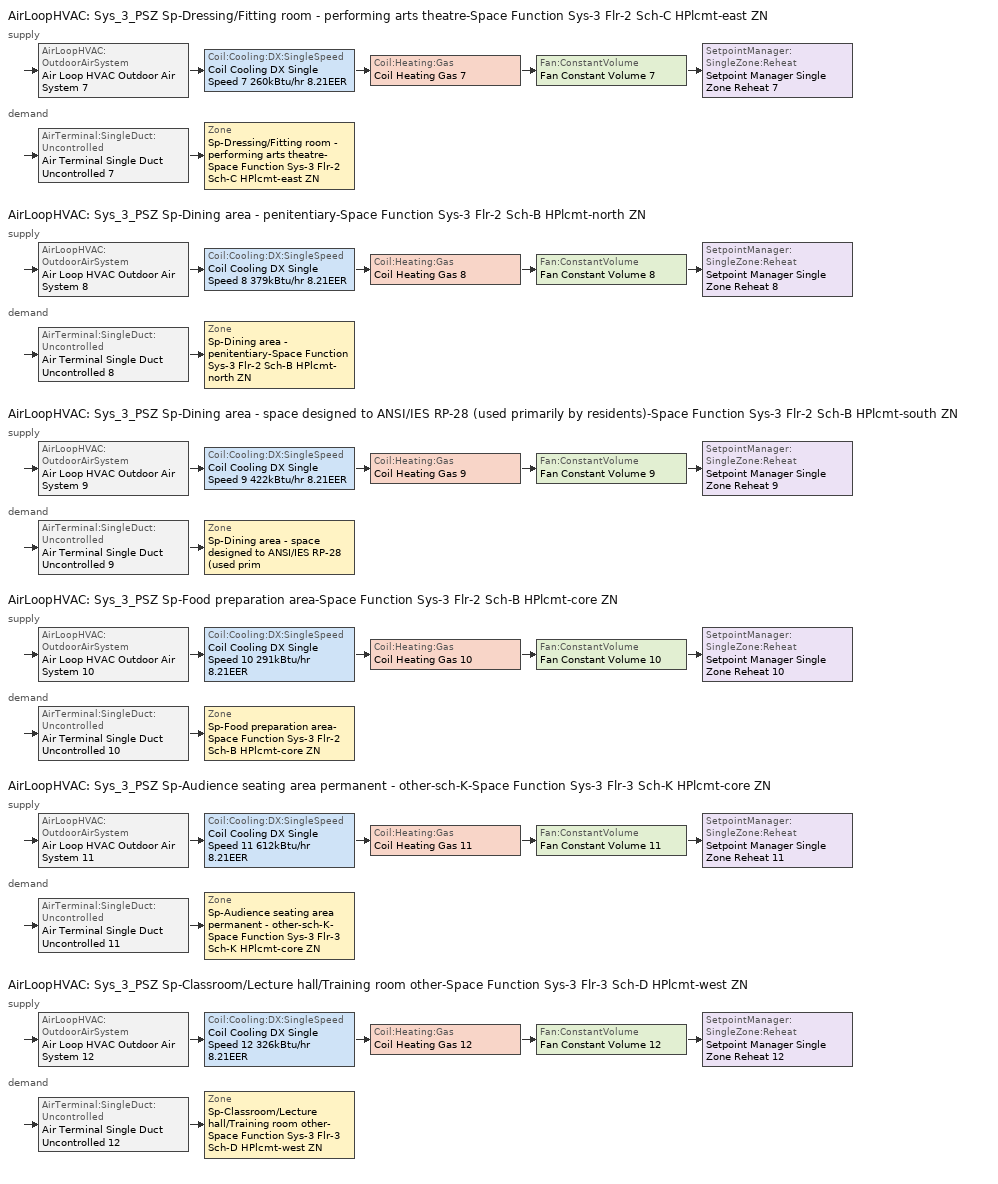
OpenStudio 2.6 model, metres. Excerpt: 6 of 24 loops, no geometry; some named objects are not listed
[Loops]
AirLoopHVAC 'Sys_3_PSZ Sp-Dressing/Fitting room - performing arts theatre-Space Function Sys-3 Flr-2 Sch-C HPlcmt-east ZN'
 supply: AirLoopHVAC:OutdoorAirSystem 'Air Loop HVAC Outdoor Air System 7' > Coil:Cooling:DX:SingleSpeed 'Coil Cooling DX Single Speed 7 260kBtu/hr 8.21EER' > Coil:Heating:Gas 'Coil Heating Gas 7' > Fan:ConstantVolume 'Fan Constant Volume 7' > SetpointManager:SingleZone:Reheat 'Setpoint Manager Single Zone Reheat 7'
 demand: AirTerminal:SingleDuct:Uncontrolled 'Air Terminal Single Duct Uncontrolled 7' > Zone 'Sp-Dressing/Fitting room - performing arts theatre-Space Function Sys-3 Flr-2 Sch-C HPlcmt-east ZN'
AirLoopHVAC 'Sys_3_PSZ Sp-Dining area - penitentiary-Space Function Sys-3 Flr-2 Sch-B HPlcmt-north ZN'
 supply: AirLoopHVAC:OutdoorAirSystem 'Air Loop HVAC Outdoor Air System 8' > Coil:Cooling:DX:SingleSpeed 'Coil Cooling DX Single Speed 8 379kBtu/hr 8.21EER' > Coil:Heating:Gas 'Coil Heating Gas 8' > Fan:ConstantVolume 'Fan Constant Volume 8' > SetpointManager:SingleZone:Reheat 'Setpoint Manager Single Zone Reheat 8'
 demand: AirTerminal:SingleDuct:Uncontrolled 'Air Terminal Single Duct Uncontrolled 8' > Zone 'Sp-Dining area - penitentiary-Space Function Sys-3 Flr-2 Sch-B HPlcmt-north ZN'
AirLoopHVAC 'Sys_3_PSZ Sp-Dining area - space designed to ANSI/IES RP-28 (used primarily by residents)-Space Function Sys-3 Flr-2 Sch-B HPlcmt-south ZN'
 supply: AirLoopHVAC:OutdoorAirSystem 'Air Loop HVAC Outdoor Air System 9' > Coil:Cooling:DX:SingleSpeed 'Coil Cooling DX Single Speed 9 422kBtu/hr 8.21EER' > Coil:Heating:Gas 'Coil Heating Gas 9' > Fan:ConstantVolume 'Fan Constant Volume 9' > SetpointManager:SingleZone:Reheat 'Setpoint Manager Single Zone Reheat 9'
 demand: AirTerminal:SingleDuct:Uncontrolled 'Air Terminal Single Duct Uncontrolled 9' > Zone 'Sp-Dining area - space designed to ANSI/IES RP-28 (used primarily by residents)-Space Function Sys-3 Flr-2 Sch-B HPlcmt-south ZN'
AirLoopHVAC 'Sys_3_PSZ Sp-Food preparation area-Space Function Sys-3 Flr-2 Sch-B HPlcmt-core ZN'
 supply: AirLoopHVAC:OutdoorAirSystem 'Air Loop HVAC Outdoor Air System 10' > Coil:Cooling:DX:SingleSpeed 'Coil Cooling DX Single Speed 10 291kBtu/hr 8.21EER' > Coil:Heating:Gas 'Coil Heating Gas 10' > Fan:ConstantVolume 'Fan Constant Volume 10' > SetpointManager:SingleZone:Reheat 'Setpoint Manager Single Zone Reheat 10'
 demand: AirTerminal:SingleDuct:Uncontrolled 'Air Terminal Single Duct Uncontrolled 10' > Zone 'Sp-Food preparation area-Space Function Sys-3 Flr-2 Sch-B HPlcmt-core ZN'
AirLoopHVAC 'Sys_3_PSZ Sp-Audience seating area permanent - other-sch-K-Space Function Sys-3 Flr-3 Sch-K HPlcmt-core ZN'
 supply: AirLoopHVAC:OutdoorAirSystem 'Air Loop HVAC Outdoor Air System 11' > Coil:Cooling:DX:SingleSpeed 'Coil Cooling DX Single Speed 11 612kBtu/hr 8.21EER' > Coil:Heating:Gas 'Coil Heating Gas 11' > Fan:ConstantVolume 'Fan Constant Volume 11' > SetpointManager:SingleZone:Reheat 'Setpoint Manager Single Zone Reheat 11'
 demand: AirTerminal:SingleDuct:Uncontrolled 'Air Terminal Single Duct Uncontrolled 11' > Zone 'Sp-Audience seating area permanent - other-sch-K-Space Function Sys-3 Flr-3 Sch-K HPlcmt-core ZN'
AirLoopHVAC 'Sys_3_PSZ Sp-Classroom/Lecture hall/Training room other-Space Function Sys-3 Flr-3 Sch-D HPlcmt-west ZN'
 supply: AirLoopHVAC:OutdoorAirSystem 'Air Loop HVAC Outdoor Air System 12' > Coil:Cooling:DX:SingleSpeed 'Coil Cooling DX Single Speed 12 326kBtu/hr 8.21EER' > Coil:Heating:Gas 'Coil Heating Gas 12' > Fan:ConstantVolume 'Fan Constant Volume 12' > SetpointManager:SingleZone:Reheat 'Setpoint Manager Single Zone Reheat 12'
 demand: AirTerminal:SingleDuct:Uncontrolled 'Air Terminal Single Duct Uncontrolled 12' > Zone 'Sp-Classroom/Lecture hall/Training room other-Space Function Sys-3 Flr-3 Sch-D HPlcmt-west ZN'
[Sizing:Zone] Zone Cooling Design Supply Air Temperature Input Method=SupplyAirTemperature; Zone Cooling Design Supply Air Temperature {C}=13; Zone Cooling Design Supply Air Temperature Difference {deltaC}=11.11; Zone Heating Design Supply Air Temperature Input Method=SupplyAirTemperature; Zone Heating Design Supply Air Temperature {C}=43; Zone Heating Design Supply Air Temperature Difference {deltaC}=11.11; Zone Cooling Design Supply Air Humidity Ratio {kg-H2O/kg-air}=0.0085; Zone Heating Design Supply Air Humidity Ratio {kg-H2O/kg-air}=0.008; Zone Heating Sizing Factor=1.3; Zone Cooling Sizing Factor=1.1; Cooling Design Air Flow Method=DesignDay; Heating Design Air Flow Method=DesignDay; Account for Dedicated Outdoor Air System=No; Dedicated Outdoor Air System Control Strategy=NeutralSupplyAir; Dedicated Outdoor Air Low Setpoint Temperature for Design {C}=autosize; Dedicated Outdoor Air High Setpoint Temperature for Design {C}=autosize
Sp-Dressing/Fitting room - performing arts theatre-Space Function Sys-3 Flr-2 Sch-C HPlcmt-east ZN; Sp-Dining area - penitentiary-Space Function Sys-3 Flr-2 Sch-B HPlcmt-north ZN; Sp-Dining area - space designed to ANSI/IES RP-28 (used primarily by residents)-Space Function Sys-3 Flr-2 Sch-B HPlcmt-south ZN; Sp-Food preparation area-Space Function Sys-3 Flr-2 Sch-B HPlcmt-core ZN; Sp-Audience seating area permanent - other-sch-K-Space Function Sys-3 Flr-3 Sch-K HPlcmt-core ZN; Sp-Classroom/Lecture hall/Training room other-Space Function Sys-3 Flr-3 Sch-D HPlcmt-west ZN
[Zone equipment]
Sp-Dressing/Fitting room - performing arts theatre-Space Function Sys-3 Flr-2 Sch-C HPlcmt-east ZN: Air Terminal Single Duct Uncontrolled 7, Zone HVAC Baseboard Convective Water 7
Sp-Dining area - penitentiary-Space Function Sys-3 Flr-2 Sch-B HPlcmt-north ZN: Air Terminal Single Duct Uncontrolled 8, Zone HVAC Baseboard Convective Water 8
Sp-Dining area - space designed to ANSI/IES RP-28 (used primarily by residents)-Space Function Sys-3 Flr-2 Sch-B HPlcmt-south ZN: Air Terminal Single Duct Uncontrolled 9, Zone HVAC Baseboard Convective Water 9
Sp-Food preparation area-Space Function Sys-3 Flr-2 Sch-B HPlcmt-core ZN: Air Terminal Single Duct Uncontrolled 10, Zone HVAC Baseboard Convective Water 10
Sp-Audience seating area permanent - other-sch-K-Space Function Sys-3 Flr-3 Sch-K HPlcmt-core ZN: Air Terminal Single Duct Uncontrolled 11, Zone HVAC Baseboard Convective Water 11
Sp-Classroom/Lecture hall/Training room other-Space Function Sys-3 Flr-3 Sch-D HPlcmt-west ZN: Air Terminal Single Duct Uncontrolled 12, Zone HVAC Baseboard Convective Water 12
[AirLoopHVAC] Design Supply Air Flow Rate {m3/s}=AutoSize
Name | Availability Schedule
Sys_3_PSZ Sp-Dressing/Fitting room - performing arts theatre-Space Function Sys-3 Flr-2 Sch-C HPlcmt-east ZN | Sys_3_PSZ Sp-Dressing/Fitting room - performing arts theatre-Space Function Sys-3 Flr-2 Sch-C HPlcmt-east ZN Occ Sch
Sys_3_PSZ Sp-Dining area - penitentiary-Space Function Sys-3 Flr-2 Sch-B HPlcmt-north ZN | Sys_3_PSZ Sp-Dining area - penitentiary-Space Function Sys-3 Flr-2 Sch-B HPlcmt-north ZN Occ Sch
Sys_3_PSZ Sp-Dining area - space designed to ANSI/IES RP-28 (used primarily by residents)-Space Function Sys-3 Flr-2 Sch-B HPlcmt-south ZN | Sys_3_PSZ Sp-Dining area - space designed to ANSI/IES RP-28 (used primarily by residents)-Space Function Sys-3 Flr-2 Sch-B HPlcmt-south ZN Occ Sch
Sys_3_PSZ Sp-Food preparation area-Space Function Sys-3 Flr-2 Sch-B HPlcmt-core ZN | Sys_3_PSZ Sp-Food preparation area-Space Function Sys-3 Flr-2 Sch-B HPlcmt-core ZN Occ Sch
Sys_3_PSZ Sp-Audience seating area permanent - other-sch-K-Space Function Sys-3 Flr-3 Sch-K HPlcmt-core ZN | Sys_3_PSZ Sp-Audience seating area permanent - other-sch-K-Space Function Sys-3 Flr-3 Sch-K HPlcmt-core ZN Occ Sch
Sys_3_PSZ Sp-Classroom/Lecture hall/Training room other-Space Function Sys-3 Flr-3 Sch-D HPlcmt-west ZN | Sys_3_PSZ Sp-Classroom/Lecture hall/Training room other-Space Function Sys-3 Flr-3 Sch-D HPlcmt-west ZN Occ Sch
[Sizing:System] Type of Load to Size On=Sensible; Design Outdoor Air Flow Rate {m3/s}=Autosize; Minimum System Air Flow Ratio=1; Preheat Design Temperature {C}=7; Preheat Design Humidity Ratio {kg-H2O/kg-Air}=0.008; Precool Design Temperature {C}=13; Precool Design Humidity Ratio {kg-H2O/kg-Air}=0.008; Central Cooling Design Supply Air Temperature {C}=13; Central Heating Design Supply Air Temperature {C}=43; Sizing Option=NonCoincident; 100% Outdoor Air in Cooling=No; 100% Outdoor Air in Heating=No; Central Cooling Design Supply Air Humidity Ratio {kg-H2O/kg-Air}=0.0085; Central Heating Design Supply Air Humidity Ratio {kg-H2O/kg-Air}=0.008; Cooling Design Air Flow Method=DesignDay; Cooling Design Air Flow Rate {m3/s}=0; Heating Design Air Flow Method=DesignDay; Heating Design Air Flow Rate {m3/s}=0; System Outdoor Air Method=ZoneSum; Zone Maximum Outdoor Air Fraction=1; Cooling Supply Air Flow Rate Per Floor Area {m3/s-m2}=0.00996765; Cooling Fraction of Autosized Cooling Supply Air Flow Rate=1; Cooling Supply Air Flow Rate Per Unit Cooling Capacity {m3/s-W}=3.94755e-05; Heating Supply Air Flow Rate Per Floor Area {m3/s-m2}=0.00996765; Heating Fraction of Autosized Heating Supply Air Flow Rate=1; Heating Fraction of Autosized Cooling Supply Air Flow Rate=1; Heating Supply Air Flow Rate Per Unit Heating Capacity {m3/s-W}=3.15882e-05; Cooling Design Capacity Method=CoolingDesignCapacity; Cooling Design Capacity {W}=autosize; Cooling Design Capacity Per Floor Area {W/m2}=234.7; Fraction of Autosized Cooling Design Capacity=1; Heating Design Capacity Method=HeatingDesignCapacity; Heating Design Capacity {W}=autosize; Heating Design Capacity Per Floor Area {W/m2}=157; Fraction of Autosized Heating Design Capacity=1; Central Cooling Capacity Control Method=OnOff
Sys_3_PSZ Sp-Dressing/Fitting room - performing arts theatre-Space Function Sys-3 Flr-2 Sch-C HPlcmt-east ZN; Sys_3_PSZ Sp-Dining area - penitentiary-Space Function Sys-3 Flr-2 Sch-B HPlcmt-north ZN; Sys_3_PSZ Sp-Dining area - space designed to ANSI/IES RP-28 (used primarily by residents)-Space Function Sys-3 Flr-2 Sch-B HPlcmt-south ZN; Sys_3_PSZ Sp-Food preparation area-Space Function Sys-3 Flr-2 Sch-B HPlcmt-core ZN; Sys_3_PSZ Sp-Audience seating area permanent - other-sch-K-Space Function Sys-3 Flr-3 Sch-K HPlcmt-core ZN; Sys_3_PSZ Sp-Classroom/Lecture hall/Training room other-Space Function Sys-3 Flr-3 Sch-D HPlcmt-west ZN
[Fan:ConstantVolume] Availability Schedule=Always On Discrete; Fan Efficiency=0.39975; Pressure Rise {Pa}=640; Maximum Flow Rate {m3/s}=AutoSize; Motor Efficiency=0.615
Fan Constant Volume 7; Fan Constant Volume 8; Fan Constant Volume 9; Fan Constant Volume 10; Fan Constant Volume 11; Fan Constant Volume 12
[Coil:Heating:Gas] Availability Schedule=Always On Discrete; Gas Burner Efficiency=0.81; Nominal Capacity {W}=AutoSize; Parasitic Electric Load {W}=0; Part Load Fraction Correlation Curve=FURNACE-EFFPLR-NECB2011; Parasitic Gas Load {W}=0
Coil Heating Gas 7; Coil Heating Gas 8; Coil Heating Gas 9; Coil Heating Gas 10; Coil Heating Gas 11; Coil Heating Gas 12
[Coil:Cooling:DX:SingleSpeed] Availability Schedule=Always On Discrete; Rated Total Cooling Capacity {W}=autosize; Rated Sensible Heat Ratio=autosize; Rated Air Flow Rate {m3/s}=autosize; Rated Evaporator Fan Power Per Volume Flow Rate {W/(m3/s)}=773.3; Total Cooling Capacity Function of Temperature Curve=DXCOOL-NECB2011-REF-CAPFT; Total Cooling Capacity Function of Flow Fraction Curve=DXCOOL-NECB2011-REF-CAPFFLOW; Energy Input Ratio Function of Temperature Curve=DXCOOL-NECB2011-REF-COOLEIRFT; Energy Input Ratio Function of Flow Fraction Curve=DXCOOL-NECB2011-REF-COOLEIRFFLOW; Part Load Fraction Correlation Curve=DXCOOL-NECB2011-REF-COOLPLFFPLR; Condenser Type=AirCooled; Evaporative Condenser Effectiveness=0; Evaporative Condenser Air Flow Rate {m3/s}=Autosize; Evaporative Condenser Pump Rated Power Consumption {W}=Autosize; Crankcase Heater Capacity {W}=0; Maximum Outdoor Dry-Bulb Temperature for Crankcase Heater Operation {C}=0; Basin Heater Capacity {W/K}=0; Basin Heater Setpoint Temperature {C}=10
Name | Rated COP {W/W}
Coil Cooling DX Single Speed 7 260kBtu/hr 8.21EER | 2.94225
Coil Cooling DX Single Speed 8 379kBtu/hr 8.21EER | 3.01912
Coil Cooling DX Single Speed 9 422kBtu/hr 8.21EER | 3.04642
Coil Cooling DX Single Speed 10 291kBtu/hr 8.21EER | 2.96206
Coil Cooling DX Single Speed 11 612kBtu/hr 8.21EER | 3.16913
Coil Cooling DX Single Speed 12 326kBtu/hr 8.21EER | 2.98494
[Controller:OutdoorAir] Minimum Outdoor Air Flow Rate {m3/s}=autosize; Maximum Outdoor Air Flow Rate {m3/s}=Autosize; Economizer Control Type=DifferentialEnthalpy; Economizer Control Action Type=ModulateFlow; Lockout Type=NoLockout; Minimum Limit Type=FixedMinimum; High Humidity Control=No
Name | Minimum Outdoor Air Schedule | Controller Mechanical Ventilation | Heat Recovery Bypass Control Type
Controller Outdoor Air 7 | Sys_3_PSZ Sp-Dressing/Fitting room - performing arts theatre-Space Function Sys-3 Flr-2 Sch-C HPlcmt-east ZN Occ Sch | Controller Mechanical Ventilation 7 | BypassWhenWithinEconomizerLimits
Controller Outdoor Air 8 | Sys_3_PSZ Sp-Dining area - penitentiary-Space Function Sys-3 Flr-2 Sch-B HPlcmt-north ZN Occ Sch | Controller Mechanical Ventilation 8 | BypassWhenOAFlowGreaterThanMinimum
Controller Outdoor Air 9 | Sys_3_PSZ Sp-Dining area - space designed to ANSI/IES RP-28 (used primarily by residents)-Space Function Sys-3 Flr-2 Sch-B HPlcmt-south ZN Occ Sch | Controller Mechanical Ventilation 9 | BypassWhenOAFlowGreaterThanMinimum
Controller Outdoor Air 10 | Sys_3_PSZ Sp-Food preparation area-Space Function Sys-3 Flr-2 Sch-B HPlcmt-core ZN Occ Sch | Controller Mechanical Ventilation 10 | BypassWhenOAFlowGreaterThanMinimum
Controller Outdoor Air 11 | Sys_3_PSZ Sp-Audience seating area permanent - other-sch-K-Space Function Sys-3 Flr-3 Sch-K HPlcmt-core ZN Occ Sch | Controller Mechanical Ventilation 11 | BypassWhenOAFlowGreaterThanMinimum
Controller Outdoor Air 12 | Sys_3_PSZ Sp-Classroom/Lecture hall/Training room other-Space Function Sys-3 Flr-3 Sch-D HPlcmt-west ZN Occ Sch | Controller Mechanical Ventilation 12 | BypassWhenOAFlowGreaterThanMinimum
[Controller:MechanicalVentilation] Availability Schedule=Always On Discrete; System Outdoor Air Method=ZoneSum
Controller Mechanical Ventilation 7; Controller Mechanical Ventilation 8; Controller Mechanical Ventilation 9; Controller Mechanical Ventilation 10; Controller Mechanical Ventilation 11; Controller Mechanical Ventilation 12
[AirLoopHVAC:OutdoorAirSystem]
Name | Controller
Air Loop HVAC Outdoor Air System 7 | Controller Outdoor Air 7
Air Loop HVAC Outdoor Air System 8 | Controller Outdoor Air 8
Air Loop HVAC Outdoor Air System 9 | Controller Outdoor Air 9
Air Loop HVAC Outdoor Air System 10 | Controller Outdoor Air 10
Air Loop HVAC Outdoor Air System 11 | Controller Outdoor Air 11
Air Loop HVAC Outdoor Air System 12 | Controller Outdoor Air 12
[SetpointManager:SingleZone:Reheat] Minimum Supply Air Temperature {C}=13; Maximum Supply Air Temperature {C}=43
Name | Control Zone
Setpoint Manager Single Zone Reheat 7 | Sp-Dressing/Fitting room - performing arts theatre-Space Function Sys-3 Flr-2 Sch-C HPlcmt-east ZN
Setpoint Manager Single Zone Reheat 8 | Sp-Dining area - penitentiary-Space Function Sys-3 Flr-2 Sch-B HPlcmt-north ZN
Setpoint Manager Single Zone Reheat 9 | Sp-Dining area - space designed to ANSI/IES RP-28 (used primarily by residents)-Space Function Sys-3 Flr-2 Sch-B HPlcmt-south ZN
Setpoint Manager Single Zone Reheat 10 | Sp-Food preparation area-Space Function Sys-3 Flr-2 Sch-B HPlcmt-core ZN
Setpoint Manager Single Zone Reheat 11 | Sp-Audience seating area permanent - other-sch-K-Space Function Sys-3 Flr-3 Sch-K HPlcmt-core ZN
Setpoint Manager Single Zone Reheat 12 | Sp-Classroom/Lecture hall/Training room other-Space Function Sys-3 Flr-3 Sch-D HPlcmt-west ZN
[AirTerminal:SingleDuct:Uncontrolled] Availability Schedule=Always On Discrete; Maximum Air Flow Rate {m3/s}=AutoSize
Air Terminal Single Duct Uncontrolled 7; Air Terminal Single Duct Uncontrolled 8; Air Terminal Single Duct Uncontrolled 9; Air Terminal Single Duct Uncontrolled 10; Air Terminal Single Duct Uncontrolled 11; Air Terminal Single Duct Uncontrolled 12
[HeatExchanger:AirToAir:SensibleAndLatent]
Sys_4_PSZ_Sp-Emergency vehicle garage-Space Function Sys-4 Flr-3 Sch-H HPlcmt-south ZN ERV: Availability Schedule=Always On Discrete; Nominal Supply Air Flow Rate {m3/s}=autosize; Sensible Effectiveness at 100% Heating Air Flow=0.5; Latent Effectiveness at 100% Heating Air Flow=0.5; Sensible Effectiveness at 75% Heating Air Flow=0.5; Latent Effectiveness at 75% Heating Air Flow=0.5; Sensible Effectiveness at 100% Cooling Air Flow=0.5; Latent Effectiveness at 100% Cooling Air Flow=0.5; Sensible Effectiveness at 75% Cooling Air Flow=0.5; Latent Effectiveness at 75% Cooling Air Flow=0.5; Nominal Electric Power {W}=5175.64; Supply Air Outlet Temperature Control=Yes; Heat Exchanger Type=Rotary; Frost Control Type=ExhaustOnly; Threshold Temperature {C}=-23.3; Initial Defrost Time Fraction=0.167; Rate of Defrost Time Fraction Increase {1/K}=1.44; Economizer Lockout=Yes
[SetpointManager:OutdoorAirPretreat] Minimum Setpoint Temperature {C}=-99; Maximum Setpoint Temperature {C}=99; Minimum Setpoint Humidity Ratio {kgWater/kgDryAir}=1e-05; Maximum Setpoint Humidity Ratio {kgWater/kgDryAir}=1
Setpoint Manager Outdoor Air Pretreat 1; Setpoint Manager Outdoor Air Pretreat 2; Setpoint Manager Outdoor Air Pretreat 3; Setpoint Manager Outdoor Air Pretreat 4; Setpoint Manager Outdoor Air Pretreat 5; Setpoint Manager Outdoor Air Pretreat 6; Setpoint Manager Outdoor Air Pretreat 7; Setpoint Manager Outdoor Air Pretreat 8; Setpoint Manager Outdoor Air Pretreat 9; Setpoint Manager Outdoor Air Pretreat 10; Setpoint Manager Outdoor Air Pretreat 11; Setpoint Manager Outdoor Air Pretreat 12; Setpoint Manager Outdoor Air Pretreat 13; Setpoint Manager Outdoor Air Pretreat 14; Setpoint Manager Outdoor Air Pretreat 15; Setpoint Manager Outdoor Air Pretreat 16; Setpoint Manager Outdoor Air Pretreat 17; Setpoint Manager Outdoor Air Pretreat 18
[AvailabilityManager:NightCycle] Control Type=CycleOnAny; Thermostat Tolerance {deltaC}=1; Cycling Run Time {s}=3600
Availability Manager Night Cycle 1; Availability Manager Night Cycle 2; Availability Manager Night Cycle 3; Availability Manager Night Cycle 4; Availability Manager Night Cycle 5; Availability Manager Night Cycle 6; Availability Manager Night Cycle 7; Availability Manager Night Cycle 8; Availability Manager Night Cycle 9; Availability Manager Night Cycle 10; Availability Manager Night Cycle 11; Availability Manager Night Cycle 12; Availability Manager Night Cycle 13; Availability Manager Night Cycle 14; Availability Manager Night Cycle 15; Availability Manager Night Cycle 16; Availability Manager Night Cycle 17; Availability Manager Night Cycle 18; Availability Manager Night Cycle 19; Availability Manager Night Cycle 20
[Schedule:Ruleset]
Name | Default Day Schedule | Summer Design Day Schedule | Winter Design Day Schedule
Sys_3_PSZ Sp-Audience seating area permanent - other-sch-K-Space Function Sys-3 Flr-3 Sch-K HPlcmt-core ZN Occ Sch | Sys_3_PSZ Sp-Audience seating area permanent - other-sch-K-Space Function Sys-3 Flr-3 Sch-K HPlcmt-core ZN Occ Sch Default | Sys_3_PSZ Sp-Audience seating area permanent - other-sch-K-Space Function Sys-3 Flr-3 Sch-K HPlcmt-core ZN Occ Sch Summer Design Day | Sys_3_PSZ Sp-Audience seating area permanent - other-sch-K-Space Function Sys-3 Flr-3 Sch-K HPlcmt-core ZN Occ Sch Winter Design Day
Sys_3_PSZ Sp-Classroom/Lecture hall/Training room other-Space Function Sys-3 Flr-3 Sch-D HPlcmt-west ZN Occ Sch | Sys_3_PSZ Sp-Classroom/Lecture hall/Training room other-Space Function Sys-3 Flr-3 Sch-D HPlcmt-west ZN Occ Sch Default | Sys_3_PSZ Sp-Classroom/Lecture hall/Training room other-Space Function Sys-3 Flr-3 Sch-D HPlcmt-west ZN Occ Sch Summer Design Day | Sys_3_PSZ Sp-Classroom/Lecture hall/Training room other-Space Function Sys-3 Flr-3 Sch-D HPlcmt-west ZN Occ Sch Winter Design Day
Sys_3_PSZ Sp-Dining area - penitentiary-Space Function Sys-3 Flr-2 Sch-B HPlcmt-north ZN Occ Sch | Sys_3_PSZ Sp-Dining area - penitentiary-Space Function Sys-3 Flr-2 Sch-B HPlcmt-north ZN Occ Sch Default | Sys_3_PSZ Sp-Dining area - penitentiary-Space Function Sys-3 Flr-2 Sch-B HPlcmt-north ZN Occ Sch Summer Design Day | Sys_3_PSZ Sp-Dining area - penitentiary-Space Function Sys-3 Flr-2 Sch-B HPlcmt-north ZN Occ Sch Winter Design Day
Sys_3_PSZ Sp-Dining area - space designed to ANSI/IES RP-28 (used primarily by residents)-Space Function Sys-3 Flr-2 Sch-B HPlcmt-south ZN Occ Sch | Sys_3_PSZ Sp-Dining area - space designed to ANSI/IES RP-28 (used primarily by residents)-Space Function Sys-3 Flr-2 Sch-B HPlcmt-south ZN Occ Sch Default | Sys_3_PSZ Sp-Dining area - space designed to ANSI/IES RP-28 (used primarily by residents)-Space Function Sys-3 Flr-2 Sch-B HPlcmt-south ZN Occ Sch Summer Design Day | Sys_3_PSZ Sp-Dining area - space designed to ANSI/IES RP-28 (used primarily by residents)-Space Function Sys-3 Flr-2 Sch-B HPlcmt-south ZN Occ Sch Winter Design Day
Sys_3_PSZ Sp-Dressing/Fitting room - performing arts theatre-Space Function Sys-3 Flr-2 Sch-C HPlcmt-east ZN Occ Sch | Sys_3_PSZ Sp-Dressing/Fitting room - performing arts theatre-Space Function Sys-3 Flr-2 Sch-C HPlcmt-east ZN Occ Sch Default | Sys_3_PSZ Sp-Dressing/Fitting room - performing arts theatre-Space Function Sys-3 Flr-2 Sch-C HPlcmt-east ZN Occ Sch Summer Design Day | Sys_3_PSZ Sp-Dressing/Fitting room - performing arts theatre-Space Function Sys-3 Flr-2 Sch-C HPlcmt-east ZN Occ Sch Winter Design Day
Sys_3_PSZ Sp-Food preparation area-Space Function Sys-3 Flr-2 Sch-B HPlcmt-core ZN Occ Sch | Sys_3_PSZ Sp-Food preparation area-Space Function Sys-3 Flr-2 Sch-B HPlcmt-core ZN Occ Sch Default | Sys_3_PSZ Sp-Food preparation area-Space Function Sys-3 Flr-2 Sch-B HPlcmt-core ZN Occ Sch Summer Design Day | Sys_3_PSZ Sp-Food preparation area-Space Function Sys-3 Flr-2 Sch-B HPlcmt-core ZN Occ Sch Winter Design Day
[Schedule:Day]
Sys_3_PSZ Sp-Audience seating area permanent - other-sch-K-Space Function Sys-3 Flr-3 Sch-K HPlcmt-core ZN Occ Sch Default; Sys_3_PSZ Sp-Audience seating area permanent - other-sch-K-Space Function Sys-3 Flr-3 Sch-K HPlcmt-core ZN Occ Sch Winter Design Day; Sys_3_PSZ Sp-Audience seating area permanent - other-sch-K-Space Function Sys-3 Flr-3 Sch-K HPlcmt-core ZN Occ Sch Summer Design Day; Sys_3_PSZ Sp-Classroom/Lecture hall/Training room other-Space Function Sys-3 Flr-3 Sch-D HPlcmt-west ZN Occ Sch Default; Sys_3_PSZ Sp-Classroom/Lecture hall/Training room other-Space Function Sys-3 Flr-3 Sch-D HPlcmt-west ZN Occ Sch Winter Design Day; Sys_3_PSZ Sp-Classroom/Lecture hall/Training room other-Space Function Sys-3 Flr-3 Sch-D HPlcmt-west ZN Occ Sch Summer Design Day; Sys_3_PSZ Sp-Dining area - penitentiary-Space Function Sys-3 Flr-2 Sch-B HPlcmt-north ZN Occ Sch Default; Sys_3_PSZ Sp-Dining area - penitentiary-Space Function Sys-3 Flr-2 Sch-B HPlcmt-north ZN Occ Sch Winter Design Day; Sys_3_PSZ Sp-Dining area - penitentiary-Space Function Sys-3 Flr-2 Sch-B HPlcmt-north ZN Occ Sch Summer Design Day; Sys_3_PSZ Sp-Dining area - space designed to ANSI/IES RP-28 (used primarily by residents)-Space Function Sys-3 Flr-2 Sch-B HPlcmt-south ZN Occ Sch Default; Sys_3_PSZ Sp-Dining area - space designed to ANSI/IES RP-28 (used primarily by residents)-Space Function Sys-3 Flr-2 Sch-B HPlcmt-south ZN Occ Sch Winter Design Day; Sys_3_PSZ Sp-Dining area - space designed to ANSI/IES RP-28 (used primarily by residents)-Space Function Sys-3 Flr-2 Sch-B HPlcmt-south ZN Occ Sch Summer Design Day; Sys_3_PSZ Sp-Dressing/Fitting room - performing arts theatre-Space Function Sys-3 Flr-2 Sch-C HPlcmt-east ZN Occ Sch Default; Sys_3_PSZ Sp-Dressing/Fitting room - performing arts theatre-Space Function Sys-3 Flr-2 Sch-C HPlcmt-east ZN Occ Sch Winter Design Day; Sys_3_PSZ Sp-Dressing/Fitting room - performing arts theatre-Space Function Sys-3 Flr-2 Sch-C HPlcmt-east ZN Occ Sch Summer Design Day; Sys_3_PSZ Sp-Food preparation area-Space Function Sys-3 Flr-2 Sch-B HPlcmt-core ZN Occ Sch Default; Sys_3_PSZ Sp-Food preparation area-Space Function Sys-3 Flr-2 Sch-B HPlcmt-core ZN Occ Sch Winter Design Day; Sys_3_PSZ Sp-Food preparation area-Space Function Sys-3 Flr-2 Sch-B HPlcmt-core ZN Occ Sch Summer Design Day: 24, 0, 1
Sys_3_PSZ Sp-Audience seating area permanent - other-sch-K-Space Function Sys-3 Flr-3 Sch-K HPlcmt-core ZN Occ Sch Monday; Sys_3_PSZ Sp-Audience seating area permanent - other-sch-K-Space Function Sys-3 Flr-3 Sch-K HPlcmt-core ZN Occ Sch Tuesday; Sys_3_PSZ Sp-Audience seating area permanent - other-sch-K-Space Function Sys-3 Flr-3 Sch-K HPlcmt-core ZN Occ Sch Wednesday; Sys_3_PSZ Sp-Audience seating area permanent - other-sch-K-Space Function Sys-3 Flr-3 Sch-K HPlcmt-core ZN Occ Sch Thursday; Sys_3_PSZ Sp-Audience seating area permanent - other-sch-K-Space Function Sys-3 Flr-3 Sch-K HPlcmt-core ZN Occ Sch Friday; Sys_3_PSZ Sp-Audience seating area permanent - other-sch-K-Space Function Sys-3 Flr-3 Sch-K HPlcmt-core ZN Occ Sch Saturday; Sys_3_PSZ Sp-Audience seating area permanent - other-sch-K-Space Function Sys-3 Flr-3 Sch-K HPlcmt-core ZN Occ Sch Sunday: 6, 0, 0, 20, 0, 1, 24, 0, 0
Sys_3_PSZ Sp-Classroom/Lecture hall/Training room other-Space Function Sys-3 Flr-3 Sch-D HPlcmt-west ZN Occ Sch Monday; Sys_3_PSZ Sp-Classroom/Lecture hall/Training room other-Space Function Sys-3 Flr-3 Sch-D HPlcmt-west ZN Occ Sch Tuesday; Sys_3_PSZ Sp-Classroom/Lecture hall/Training room other-Space Function Sys-3 Flr-3 Sch-D HPlcmt-west ZN Occ Sch Wednesday; Sys_3_PSZ Sp-Classroom/Lecture hall/Training room other-Space Function Sys-3 Flr-3 Sch-D HPlcmt-west ZN Occ Sch Thursday; Sys_3_PSZ Sp-Classroom/Lecture hall/Training room other-Space Function Sys-3 Flr-3 Sch-D HPlcmt-west ZN Occ Sch Friday: 9, 0, 0, 18, 0, 1, 19, 0, 0, 22, 0, 1, 24, 0, 0
Sys_3_PSZ Sp-Classroom/Lecture hall/Training room other-Space Function Sys-3 Flr-3 Sch-D HPlcmt-west ZN Occ Sch Saturday; Sys_3_PSZ Sp-Classroom/Lecture hall/Training room other-Space Function Sys-3 Flr-3 Sch-D HPlcmt-west ZN Occ Sch Sunday: 24, 0, 0
Sys_3_PSZ Sp-Dining area - penitentiary-Space Function Sys-3 Flr-2 Sch-B HPlcmt-north ZN Occ Sch Monday; Sys_3_PSZ Sp-Dining area - penitentiary-Space Function Sys-3 Flr-2 Sch-B HPlcmt-north ZN Occ Sch Tuesday; Sys_3_PSZ Sp-Dining area - penitentiary-Space Function Sys-3 Flr-2 Sch-B HPlcmt-north ZN Occ Sch Wednesday; Sys_3_PSZ Sp-Dining area - penitentiary-Space Function Sys-3 Flr-2 Sch-B HPlcmt-north ZN Occ Sch Thursday; Sys_3_PSZ Sp-Dining area - penitentiary-Space Function Sys-3 Flr-2 Sch-B HPlcmt-north ZN Occ Sch Friday; Sys_3_PSZ Sp-Dining area - space designed to ANSI/IES RP-28 (used primarily by residents)-Space Function Sys-3 Flr-2 Sch-B HPlcmt-south ZN Occ Sch Monday; Sys_3_PSZ Sp-Dining area - space designed to ANSI/IES RP-28 (used primarily by residents)-Space Function Sys-3 Flr-2 Sch-B HPlcmt-south ZN Occ Sch Tuesday; Sys_3_PSZ Sp-Dining area - space designed to ANSI/IES RP-28 (used primarily by residents)-Space Function Sys-3 Flr-2 Sch-B HPlcmt-south ZN Occ Sch Wednesday; Sys_3_PSZ Sp-Dining area - space designed to ANSI/IES RP-28 (used primarily by residents)-Space Function Sys-3 Flr-2 Sch-B HPlcmt-south ZN Occ Sch Thursday; Sys_3_PSZ Sp-Dining area - space designed to ANSI/IES RP-28 (used primarily by residents)-Space Function Sys-3 Flr-2 Sch-B HPlcmt-south ZN Occ Sch Friday; Sys_3_PSZ Sp-Food preparation area-Space Function Sys-3 Flr-2 Sch-B HPlcmt-core ZN Occ Sch Monday; Sys_3_PSZ Sp-Food preparation area-Space Function Sys-3 Flr-2 Sch-B HPlcmt-core ZN Occ Sch Tuesday; Sys_3_PSZ Sp-Food preparation area-Space Function Sys-3 Flr-2 Sch-B HPlcmt-core ZN Occ Sch Wednesday; Sys_3_PSZ Sp-Food preparation area-Space Function Sys-3 Flr-2 Sch-B HPlcmt-core ZN Occ Sch Thursday; Sys_3_PSZ Sp-Food preparation area-Space Function Sys-3 Flr-2 Sch-B HPlcmt-core ZN Occ Sch Friday: 1, 0, 1, 10, 0, 0, 24, 0, 1
Sys_3_PSZ Sp-Dining area - penitentiary-Space Function Sys-3 Flr-2 Sch-B HPlcmt-north ZN Occ Sch Saturday; Sys_3_PSZ Sp-Dining area - space designed to ANSI/IES RP-28 (used primarily by residents)-Space Function Sys-3 Flr-2 Sch-B HPlcmt-south ZN Occ Sch Saturday; Sys_3_PSZ Sp-Food preparation area-Space Function Sys-3 Flr-2 Sch-B HPlcmt-core ZN Occ Sch Saturday: 2, 0, 1, 10, 0, 0, 24, 0, 1
Sys_3_PSZ Sp-Dining area - penitentiary-Space Function Sys-3 Flr-2 Sch-B HPlcmt-north ZN Occ Sch Sunday; Sys_3_PSZ Sp-Dining area - space designed to ANSI/IES RP-28 (used primarily by residents)-Space Function Sys-3 Flr-2 Sch-B HPlcmt-south ZN Occ Sch Sunday; Sys_3_PSZ Sp-Food preparation area-Space Function Sys-3 Flr-2 Sch-B HPlcmt-core ZN Occ Sch Sunday: 1, 0, 0, 2, 0, 1, 11, 0, 0, 23, 0, 1, 24, 0, 0
Sys_3_PSZ Sp-Dressing/Fitting room - performing arts theatre-Space Function Sys-3 Flr-2 Sch-C HPlcmt-east ZN Occ Sch Monday; Sys_3_PSZ Sp-Dressing/Fitting room - performing arts theatre-Space Function Sys-3 Flr-2 Sch-C HPlcmt-east ZN Occ Sch Tuesday; Sys_3_PSZ Sp-Dressing/Fitting room - performing arts theatre-Space Function Sys-3 Flr-2 Sch-C HPlcmt-east ZN Occ Sch Wednesday; Sys_3_PSZ Sp-Dressing/Fitting room - performing arts theatre-Space Function Sys-3 Flr-2 Sch-C HPlcmt-east ZN Occ Sch Thursday; Sys_3_PSZ Sp-Dressing/Fitting room - performing arts theatre-Space Function Sys-3 Flr-2 Sch-C HPlcmt-east ZN Occ Sch Friday; Sys_3_PSZ Sp-Dressing/Fitting room - performing arts theatre-Space Function Sys-3 Flr-2 Sch-C HPlcmt-east ZN Occ Sch Saturday: 9, 0, 0, 21, 0, 1, 24, 0, 0
Sys_3_PSZ Sp-Dressing/Fitting room - performing arts theatre-Space Function Sys-3 Flr-2 Sch-C HPlcmt-east ZN Occ Sch Sunday: 9, 0, 0, 19, 0, 1, 24, 0, 0
[Schedule:Rule] Date Specification Type=DateRange; Start Month=1; Start Day=1; End Month=12
Name | Schedule Ruleset | Rule Order | Day Schedule | Apply Monday | End Day | Apply Tuesday | Apply Wednesday | Apply Thursday | Apply Friday | Apply Saturday | Apply Sunday
Sys_3_PSZ Sp-Audience seating area permanent - other-sch-K-Space Function Sys-3 Flr-3 Sch-K HPlcmt-core ZN Occ Sch Monday Rule | Sys_3_PSZ Sp-Audience seating area permanent - other-sch-K-Space Function Sys-3 Flr-3 Sch-K HPlcmt-core ZN Occ Sch | 6 | Sys_3_PSZ Sp-Audience seating area permanent - other-sch-K-Space Function Sys-3 Flr-3 Sch-K HPlcmt-core ZN Occ Sch Monday | Yes | 25
Sys_3_PSZ Sp-Audience seating area permanent - other-sch-K-Space Function Sys-3 Flr-3 Sch-K HPlcmt-core ZN Occ Sch Tuesday Rule | Sys_3_PSZ Sp-Audience seating area permanent - other-sch-K-Space Function Sys-3 Flr-3 Sch-K HPlcmt-core ZN Occ Sch | 5 | Sys_3_PSZ Sp-Audience seating area permanent - other-sch-K-Space Function Sys-3 Flr-3 Sch-K HPlcmt-core ZN Occ Sch Tuesday |  | 26 | Yes
Sys_3_PSZ Sp-Audience seating area permanent - other-sch-K-Space Function Sys-3 Flr-3 Sch-K HPlcmt-core ZN Occ Sch Wednesday Rule | Sys_3_PSZ Sp-Audience seating area permanent - other-sch-K-Space Function Sys-3 Flr-3 Sch-K HPlcmt-core ZN Occ Sch | 4 | Sys_3_PSZ Sp-Audience seating area permanent - other-sch-K-Space Function Sys-3 Flr-3 Sch-K HPlcmt-core ZN Occ Sch Wednesday |  | 27 |  | Yes
Sys_3_PSZ Sp-Audience seating area permanent - other-sch-K-Space Function Sys-3 Flr-3 Sch-K HPlcmt-core ZN Occ Sch Thursday Rule | Sys_3_PSZ Sp-Audience seating area permanent - other-sch-K-Space Function Sys-3 Flr-3 Sch-K HPlcmt-core ZN Occ Sch | 3 | Sys_3_PSZ Sp-Audience seating area permanent - other-sch-K-Space Function Sys-3 Flr-3 Sch-K HPlcmt-core ZN Occ Sch Thursday |  | 28 |  |  | Yes
Sys_3_PSZ Sp-Audience seating area permanent - other-sch-K-Space Function Sys-3 Flr-3 Sch-K HPlcmt-core ZN Occ Sch Friday Rule | Sys_3_PSZ Sp-Audience seating area permanent - other-sch-K-Space Function Sys-3 Flr-3 Sch-K HPlcmt-core ZN Occ Sch | 2 | Sys_3_PSZ Sp-Audience seating area permanent - other-sch-K-Space Function Sys-3 Flr-3 Sch-K HPlcmt-core ZN Occ Sch Friday |  | 29 |  |  |  | Yes
Sys_3_PSZ Sp-Audience seating area permanent - other-sch-K-Space Function Sys-3 Flr-3 Sch-K HPlcmt-core ZN Occ Sch Saturday Rule | Sys_3_PSZ Sp-Audience seating area permanent - other-sch-K-Space Function Sys-3 Flr-3 Sch-K HPlcmt-core ZN Occ Sch | 1 | Sys_3_PSZ Sp-Audience seating area permanent - other-sch-K-Space Function Sys-3 Flr-3 Sch-K HPlcmt-core ZN Occ Sch Saturday |  | 30 |  |  |  |  | Yes
Sys_3_PSZ Sp-Audience seating area permanent - other-sch-K-Space Function Sys-3 Flr-3 Sch-K HPlcmt-core ZN Occ Sch Sunday Rule | Sys_3_PSZ Sp-Audience seating area permanent - other-sch-K-Space Function Sys-3 Flr-3 Sch-K HPlcmt-core ZN Occ Sch | 0 | Sys_3_PSZ Sp-Audience seating area permanent - other-sch-K-Space Function Sys-3 Flr-3 Sch-K HPlcmt-core ZN Occ Sch Sunday |  | 31 |  |  |  |  |  | Yes
Sys_3_PSZ Sp-Classroom/Lecture hall/Training room other-Space Function Sys-3 Flr-3 Sch-D HPlcmt-west ZN Occ Sch Monday Rule | Sys_3_PSZ Sp-Classroom/Lecture hall/Training room other-Space Function Sys-3 Flr-3 Sch-D HPlcmt-west ZN Occ Sch | 6 | Sys_3_PSZ Sp-Classroom/Lecture hall/Training room other-Space Function Sys-3 Flr-3 Sch-D HPlcmt-west ZN Occ Sch Monday | Yes | 25
Sys_3_PSZ Sp-Classroom/Lecture hall/Training room other-Space Function Sys-3 Flr-3 Sch-D HPlcmt-west ZN Occ Sch Tuesday Rule | Sys_3_PSZ Sp-Classroom/Lecture hall/Training room other-Space Function Sys-3 Flr-3 Sch-D HPlcmt-west ZN Occ Sch | 5 | Sys_3_PSZ Sp-Classroom/Lecture hall/Training room other-Space Function Sys-3 Flr-3 Sch-D HPlcmt-west ZN Occ Sch Tuesday |  | 26 | Yes
Sys_3_PSZ Sp-Classroom/Lecture hall/Training room other-Space Function Sys-3 Flr-3 Sch-D HPlcmt-west ZN Occ Sch Wednesday Rule | Sys_3_PSZ Sp-Classroom/Lecture hall/Training room other-Space Function Sys-3 Flr-3 Sch-D HPlcmt-west ZN Occ Sch | 4 | Sys_3_PSZ Sp-Classroom/Lecture hall/Training room other-Space Function Sys-3 Flr-3 Sch-D HPlcmt-west ZN Occ Sch Wednesday |  | 27 |  | Yes
Sys_3_PSZ Sp-Classroom/Lecture hall/Training room other-Space Function Sys-3 Flr-3 Sch-D HPlcmt-west ZN Occ Sch Thursday Rule | Sys_3_PSZ Sp-Classroom/Lecture hall/Training room other-Space Function Sys-3 Flr-3 Sch-D HPlcmt-west ZN Occ Sch | 3 | Sys_3_PSZ Sp-Classroom/Lecture hall/Training room other-Space Function Sys-3 Flr-3 Sch-D HPlcmt-west ZN Occ Sch Thursday |  | 28 |  |  | Yes
Sys_3_PSZ Sp-Classroom/Lecture hall/Training room other-Space Function Sys-3 Flr-3 Sch-D HPlcmt-west ZN Occ Sch Friday Rule | Sys_3_PSZ Sp-Classroom/Lecture hall/Training room other-Space Function Sys-3 Flr-3 Sch-D HPlcmt-west ZN Occ Sch | 2 | Sys_3_PSZ Sp-Classroom/Lecture hall/Training room other-Space Function Sys-3 Flr-3 Sch-D HPlcmt-west ZN Occ Sch Friday |  | 29 |  |  |  | Yes
Sys_3_PSZ Sp-Classroom/Lecture hall/Training room other-Space Function Sys-3 Flr-3 Sch-D HPlcmt-west ZN Occ Sch Saturday Rule | Sys_3_PSZ Sp-Classroom/Lecture hall/Training room other-Space Function Sys-3 Flr-3 Sch-D HPlcmt-west ZN Occ Sch | 1 | Sys_3_PSZ Sp-Classroom/Lecture hall/Training room other-Space Function Sys-3 Flr-3 Sch-D HPlcmt-west ZN Occ Sch Saturday |  | 30 |  |  |  |  | Yes
Sys_3_PSZ Sp-Classroom/Lecture hall/Training room other-Space Function Sys-3 Flr-3 Sch-D HPlcmt-west ZN Occ Sch Sunday Rule | Sys_3_PSZ Sp-Classroom/Lecture hall/Training room other-Space Function Sys-3 Flr-3 Sch-D HPlcmt-west ZN Occ Sch | 0 | Sys_3_PSZ Sp-Classroom/Lecture hall/Training room other-Space Function Sys-3 Flr-3 Sch-D HPlcmt-west ZN Occ Sch Sunday |  | 31 |  |  |  |  |  | Yes
Sys_3_PSZ Sp-Dining area - penitentiary-Space Function Sys-3 Flr-2 Sch-B HPlcmt-north ZN Occ Sch Monday Rule | Sys_3_PSZ Sp-Dining area - penitentiary-Space Function Sys-3 Flr-2 Sch-B HPlcmt-north ZN Occ Sch | 6 | Sys_3_PSZ Sp-Dining area - penitentiary-Space Function Sys-3 Flr-2 Sch-B HPlcmt-north ZN Occ Sch Monday | Yes | 25
Sys_3_PSZ Sp-Dining area - penitentiary-Space Function Sys-3 Flr-2 Sch-B HPlcmt-north ZN Occ Sch Tuesday Rule | Sys_3_PSZ Sp-Dining area - penitentiary-Space Function Sys-3 Flr-2 Sch-B HPlcmt-north ZN Occ Sch | 5 | Sys_3_PSZ Sp-Dining area - penitentiary-Space Function Sys-3 Flr-2 Sch-B HPlcmt-north ZN Occ Sch Tuesday |  | 26 | Yes
Sys_3_PSZ Sp-Dining area - penitentiary-Space Function Sys-3 Flr-2 Sch-B HPlcmt-north ZN Occ Sch Wednesday Rule | Sys_3_PSZ Sp-Dining area - penitentiary-Space Function Sys-3 Flr-2 Sch-B HPlcmt-north ZN Occ Sch | 4 | Sys_3_PSZ Sp-Dining area - penitentiary-Space Function Sys-3 Flr-2 Sch-B HPlcmt-north ZN Occ Sch Wednesday |  | 27 |  | Yes
Sys_3_PSZ Sp-Dining area - penitentiary-Space Function Sys-3 Flr-2 Sch-B HPlcmt-north ZN Occ Sch Thursday Rule | Sys_3_PSZ Sp-Dining area - penitentiary-Space Function Sys-3 Flr-2 Sch-B HPlcmt-north ZN Occ Sch | 3 | Sys_3_PSZ Sp-Dining area - penitentiary-Space Function Sys-3 Flr-2 Sch-B HPlcmt-north ZN Occ Sch Thursday |  | 28 |  |  | Yes
Sys_3_PSZ Sp-Dining area - penitentiary-Space Function Sys-3 Flr-2 Sch-B HPlcmt-north ZN Occ Sch Friday Rule | Sys_3_PSZ Sp-Dining area - penitentiary-Space Function Sys-3 Flr-2 Sch-B HPlcmt-north ZN Occ Sch | 2 | Sys_3_PSZ Sp-Dining area - penitentiary-Space Function Sys-3 Flr-2 Sch-B HPlcmt-north ZN Occ Sch Friday |  | 29 |  |  |  | Yes
Sys_3_PSZ Sp-Dining area - penitentiary-Space Function Sys-3 Flr-2 Sch-B HPlcmt-north ZN Occ Sch Saturday Rule | Sys_3_PSZ Sp-Dining area - penitentiary-Space Function Sys-3 Flr-2 Sch-B HPlcmt-north ZN Occ Sch | 1 | Sys_3_PSZ Sp-Dining area - penitentiary-Space Function Sys-3 Flr-2 Sch-B HPlcmt-north ZN Occ Sch Saturday |  | 30 |  |  |  |  | Yes
Sys_3_PSZ Sp-Dining area - penitentiary-Space Function Sys-3 Flr-2 Sch-B HPlcmt-north ZN Occ Sch Sunday Rule | Sys_3_PSZ Sp-Dining area - penitentiary-Space Function Sys-3 Flr-2 Sch-B HPlcmt-north ZN Occ Sch | 0 | Sys_3_PSZ Sp-Dining area - penitentiary-Space Function Sys-3 Flr-2 Sch-B HPlcmt-north ZN Occ Sch Sunday |  | 31 |  |  |  |  |  | Yes
Sys_3_PSZ Sp-Dining area - space designed to ANSI/IES RP-28 (used primarily by residents)-Space Function Sys-3 Flr-2 Sch-B HPlcmt-south ZN Occ Sch Monday Rule | Sys_3_PSZ Sp-Dining area - space designed to ANSI/IES RP-28 (used primarily by residents)-Space Function Sys-3 Flr-2 Sch-B HPlcmt-south ZN Occ Sch | 6 | Sys_3_PSZ Sp-Dining area - space designed to ANSI/IES RP-28 (used primarily by residents)-Space Function Sys-3 Flr-2 Sch-B HPlcmt-south ZN Occ Sch Monday | Yes | 25
Sys_3_PSZ Sp-Dining area - space designed to ANSI/IES RP-28 (used primarily by residents)-Space Function Sys-3 Flr-2 Sch-B HPlcmt-south ZN Occ Sch Tuesday Rule | Sys_3_PSZ Sp-Dining area - space designed to ANSI/IES RP-28 (used primarily by residents)-Space Function Sys-3 Flr-2 Sch-B HPlcmt-south ZN Occ Sch | 5 | Sys_3_PSZ Sp-Dining area - space designed to ANSI/IES RP-28 (used primarily by residents)-Space Function Sys-3 Flr-2 Sch-B HPlcmt-south ZN Occ Sch Tuesday |  | 26 | Yes
Sys_3_PSZ Sp-Dining area - space designed to ANSI/IES RP-28 (used primarily by residents)-Space Function Sys-3 Flr-2 Sch-B HPlcmt-south ZN Occ Sch Wednesday Rule | Sys_3_PSZ Sp-Dining area - space designed to ANSI/IES RP-28 (used primarily by residents)-Space Function Sys-3 Flr-2 Sch-B HPlcmt-south ZN Occ Sch | 4 | Sys_3_PSZ Sp-Dining area - space designed to ANSI/IES RP-28 (used primarily by residents)-Space Function Sys-3 Flr-2 Sch-B HPlcmt-south ZN Occ Sch Wednesday |  | 27 |  | Yes
Sys_3_PSZ Sp-Dining area - space designed to ANSI/IES RP-28 (used primarily by residents)-Space Function Sys-3 Flr-2 Sch-B HPlcmt-south ZN Occ Sch Thursday Rule | Sys_3_PSZ Sp-Dining area - space designed to ANSI/IES RP-28 (used primarily by residents)-Space Function Sys-3 Flr-2 Sch-B HPlcmt-south ZN Occ Sch | 3 | Sys_3_PSZ Sp-Dining area - space designed to ANSI/IES RP-28 (used primarily by residents)-Space Function Sys-3 Flr-2 Sch-B HPlcmt-south ZN Occ Sch Thursday |  | 28 |  |  | Yes
Sys_3_PSZ Sp-Dining area - space designed to ANSI/IES RP-28 (used primarily by residents)-Space Function Sys-3 Flr-2 Sch-B HPlcmt-south ZN Occ Sch Friday Rule | Sys_3_PSZ Sp-Dining area - space designed to ANSI/IES RP-28 (used primarily by residents)-Space Function Sys-3 Flr-2 Sch-B HPlcmt-south ZN Occ Sch | 2 | Sys_3_PSZ Sp-Dining area - space designed to ANSI/IES RP-28 (used primarily by residents)-Space Function Sys-3 Flr-2 Sch-B HPlcmt-south ZN Occ Sch Friday |  | 29 |  |  |  | Yes
Sys_3_PSZ Sp-Dining area - space designed to ANSI/IES RP-28 (used primarily by residents)-Space Function Sys-3 Flr-2 Sch-B HPlcmt-south ZN Occ Sch Saturday Rule | Sys_3_PSZ Sp-Dining area - space designed to ANSI/IES RP-28 (used primarily by residents)-Space Function Sys-3 Flr-2 Sch-B HPlcmt-south ZN Occ Sch | 1 | Sys_3_PSZ Sp-Dining area - space designed to ANSI/IES RP-28 (used primarily by residents)-Space Function Sys-3 Flr-2 Sch-B HPlcmt-south ZN Occ Sch Saturday |  | 30 |  |  |  |  | Yes
Sys_3_PSZ Sp-Dining area - space designed to ANSI/IES RP-28 (used primarily by residents)-Space Function Sys-3 Flr-2 Sch-B HPlcmt-south ZN Occ Sch Sunday Rule | Sys_3_PSZ Sp-Dining area - space designed to ANSI/IES RP-28 (used primarily by residents)-Space Function Sys-3 Flr-2 Sch-B HPlcmt-south ZN Occ Sch | 0 | Sys_3_PSZ Sp-Dining area - space designed to ANSI/IES RP-28 (used primarily by residents)-Space Function Sys-3 Flr-2 Sch-B HPlcmt-south ZN Occ Sch Sunday |  | 31 |  |  |  |  |  | Yes
Sys_3_PSZ Sp-Dressing/Fitting room - performing arts theatre-Space Function Sys-3 Flr-2 Sch-C HPlcmt-east ZN Occ Sch Monday Rule | Sys_3_PSZ Sp-Dressing/Fitting room - performing arts theatre-Space Function Sys-3 Flr-2 Sch-C HPlcmt-east ZN Occ Sch | 6 | Sys_3_PSZ Sp-Dressing/Fitting room - performing arts theatre-Space Function Sys-3 Flr-2 Sch-C HPlcmt-east ZN Occ Sch Monday | Yes | 25
Sys_3_PSZ Sp-Dressing/Fitting room - performing arts theatre-Space Function Sys-3 Flr-2 Sch-C HPlcmt-east ZN Occ Sch Tuesday Rule | Sys_3_PSZ Sp-Dressing/Fitting room - performing arts theatre-Space Function Sys-3 Flr-2 Sch-C HPlcmt-east ZN Occ Sch | 5 | Sys_3_PSZ Sp-Dressing/Fitting room - performing arts theatre-Space Function Sys-3 Flr-2 Sch-C HPlcmt-east ZN Occ Sch Tuesday |  | 26 | Yes
Sys_3_PSZ Sp-Dressing/Fitting room - performing arts theatre-Space Function Sys-3 Flr-2 Sch-C HPlcmt-east ZN Occ Sch Wednesday Rule | Sys_3_PSZ Sp-Dressing/Fitting room - performing arts theatre-Space Function Sys-3 Flr-2 Sch-C HPlcmt-east ZN Occ Sch | 4 | Sys_3_PSZ Sp-Dressing/Fitting room - performing arts theatre-Space Function Sys-3 Flr-2 Sch-C HPlcmt-east ZN Occ Sch Wednesday |  | 27 |  | Yes
Sys_3_PSZ Sp-Dressing/Fitting room - performing arts theatre-Space Function Sys-3 Flr-2 Sch-C HPlcmt-east ZN Occ Sch Thursday Rule | Sys_3_PSZ Sp-Dressing/Fitting room - performing arts theatre-Space Function Sys-3 Flr-2 Sch-C HPlcmt-east ZN Occ Sch | 3 | Sys_3_PSZ Sp-Dressing/Fitting room - performing arts theatre-Space Function Sys-3 Flr-2 Sch-C HPlcmt-east ZN Occ Sch Thursday |  | 28 |  |  | Yes
Sys_3_PSZ Sp-Dressing/Fitting room - performing arts theatre-Space Function Sys-3 Flr-2 Sch-C HPlcmt-east ZN Occ Sch Friday Rule | Sys_3_PSZ Sp-Dressing/Fitting room - performing arts theatre-Space Function Sys-3 Flr-2 Sch-C HPlcmt-east ZN Occ Sch | 2 | Sys_3_PSZ Sp-Dressing/Fitting room - performing arts theatre-Space Function Sys-3 Flr-2 Sch-C HPlcmt-east ZN Occ Sch Friday |  | 29 |  |  |  | Yes
Sys_3_PSZ Sp-Dressing/Fitting room - performing arts theatre-Space Function Sys-3 Flr-2 Sch-C HPlcmt-east ZN Occ Sch Saturday Rule | Sys_3_PSZ Sp-Dressing/Fitting room - performing arts theatre-Space Function Sys-3 Flr-2 Sch-C HPlcmt-east ZN Occ Sch | 1 | Sys_3_PSZ Sp-Dressing/Fitting room - performing arts theatre-Space Function Sys-3 Flr-2 Sch-C HPlcmt-east ZN Occ Sch Saturday |  | 30 |  |  |  |  | Yes
Sys_3_PSZ Sp-Dressing/Fitting room - performing arts theatre-Space Function Sys-3 Flr-2 Sch-C HPlcmt-east ZN Occ Sch Sunday Rule | Sys_3_PSZ Sp-Dressing/Fitting room - performing arts theatre-Space Function Sys-3 Flr-2 Sch-C HPlcmt-east ZN Occ Sch | 0 | Sys_3_PSZ Sp-Dressing/Fitting room - performing arts theatre-Space Function Sys-3 Flr-2 Sch-C HPlcmt-east ZN Occ Sch Sunday |  | 31 |  |  |  |  |  | Yes
Sys_3_PSZ Sp-Food preparation area-Space Function Sys-3 Flr-2 Sch-B HPlcmt-core ZN Occ Sch Monday Rule | Sys_3_PSZ Sp-Food preparation area-Space Function Sys-3 Flr-2 Sch-B HPlcmt-core ZN Occ Sch | 6 | Sys_3_PSZ Sp-Food preparation area-Space Function Sys-3 Flr-2 Sch-B HPlcmt-core ZN Occ Sch Monday | Yes | 25
Sys_3_PSZ Sp-Food preparation area-Space Function Sys-3 Flr-2 Sch-B HPlcmt-core ZN Occ Sch Tuesday Rule | Sys_3_PSZ Sp-Food preparation area-Space Function Sys-3 Flr-2 Sch-B HPlcmt-core ZN Occ Sch | 5 | Sys_3_PSZ Sp-Food preparation area-Space Function Sys-3 Flr-2 Sch-B HPlcmt-core ZN Occ Sch Tuesday |  | 26 | Yes
Sys_3_PSZ Sp-Food preparation area-Space Function Sys-3 Flr-2 Sch-B HPlcmt-core ZN Occ Sch Wednesday Rule | Sys_3_PSZ Sp-Food preparation area-Space Function Sys-3 Flr-2 Sch-B HPlcmt-core ZN Occ Sch | 4 | Sys_3_PSZ Sp-Food preparation area-Space Function Sys-3 Flr-2 Sch-B HPlcmt-core ZN Occ Sch Wednesday |  | 27 |  | Yes
Sys_3_PSZ Sp-Food preparation area-Space Function Sys-3 Flr-2 Sch-B HPlcmt-core ZN Occ Sch Thursday Rule | Sys_3_PSZ Sp-Food preparation area-Space Function Sys-3 Flr-2 Sch-B HPlcmt-core ZN Occ Sch | 3 | Sys_3_PSZ Sp-Food preparation area-Space Function Sys-3 Flr-2 Sch-B HPlcmt-core ZN Occ Sch Thursday |  | 28 |  |  | Yes
Sys_3_PSZ Sp-Food preparation area-Space Function Sys-3 Flr-2 Sch-B HPlcmt-core ZN Occ Sch Friday Rule | Sys_3_PSZ Sp-Food preparation area-Space Function Sys-3 Flr-2 Sch-B HPlcmt-core ZN Occ Sch | 2 | Sys_3_PSZ Sp-Food preparation area-Space Function Sys-3 Flr-2 Sch-B HPlcmt-core ZN Occ Sch Friday |  | 29 |  |  |  | Yes
Sys_3_PSZ Sp-Food preparation area-Space Function Sys-3 Flr-2 Sch-B HPlcmt-core ZN Occ Sch Saturday Rule | Sys_3_PSZ Sp-Food preparation area-Space Function Sys-3 Flr-2 Sch-B HPlcmt-core ZN Occ Sch | 1 | Sys_3_PSZ Sp-Food preparation area-Space Function Sys-3 Flr-2 Sch-B HPlcmt-core ZN Occ Sch Saturday |  | 30 |  |  |  |  | Yes
Sys_3_PSZ Sp-Food preparation area-Space Function Sys-3 Flr-2 Sch-B HPlcmt-core ZN Occ Sch Sunday Rule | Sys_3_PSZ Sp-Food preparation area-Space Function Sys-3 Flr-2 Sch-B HPlcmt-core ZN Occ Sch | 0 | Sys_3_PSZ Sp-Food preparation area-Space Function Sys-3 Flr-2 Sch-B HPlcmt-core ZN Occ Sch Sunday |  | 31 |  |  |  |  |  | Yes
[Schedule:Constant]
Always On Discrete: Value=1
[Curve:Biquadratic] Minimum Value of x=13; Maximum Value of x=24; Minimum Value of y=24; Maximum Value of y=46
Name | Coefficient1 Constant | Coefficient2 x | Coefficient3 x**2 | Coefficient4 y | Coefficient5 y**2 | Coefficient6 x*y
DXCOOL-NECB2011-REF-CAPFT | 0.867905 | 0.0142459 | 0.00055436 | -0.0075575 | 3.3e-05 | -0.0001918
DXCOOL-NECB2011-REF-COOLEIRFT | 0.116936 | 0.0284933 | -0.0004112 | 0.0214108 | 0.00016103 | -0.0006791
[Curve:Quadratic] Coefficient1 Constant=1; Coefficient2 x=0; Coefficient3 x**2=0; Minimum Value of x=0; Maximum Value of x=1
DXCOOL-NECB2011-REF-CAPFFLOW; DXCOOL-NECB2011-REF-COOLEIRFFLOW
[Curve:Cubic] Maximum Value of x=1
Name | Coefficient1 Constant | Coefficient2 x | Coefficient3 x**2 | Coefficient4 x**3 | Minimum Value of x
DXCOOL-NECB2011-REF-COOLPLFFPLR | 0.0277 | 4.9151 | -8.184 | 4.2702 | 0.7
FURNACE-EFFPLR-NECB2011 | 0.7277 | 1.0667 | -1.5174 | 0.7282 | 0
